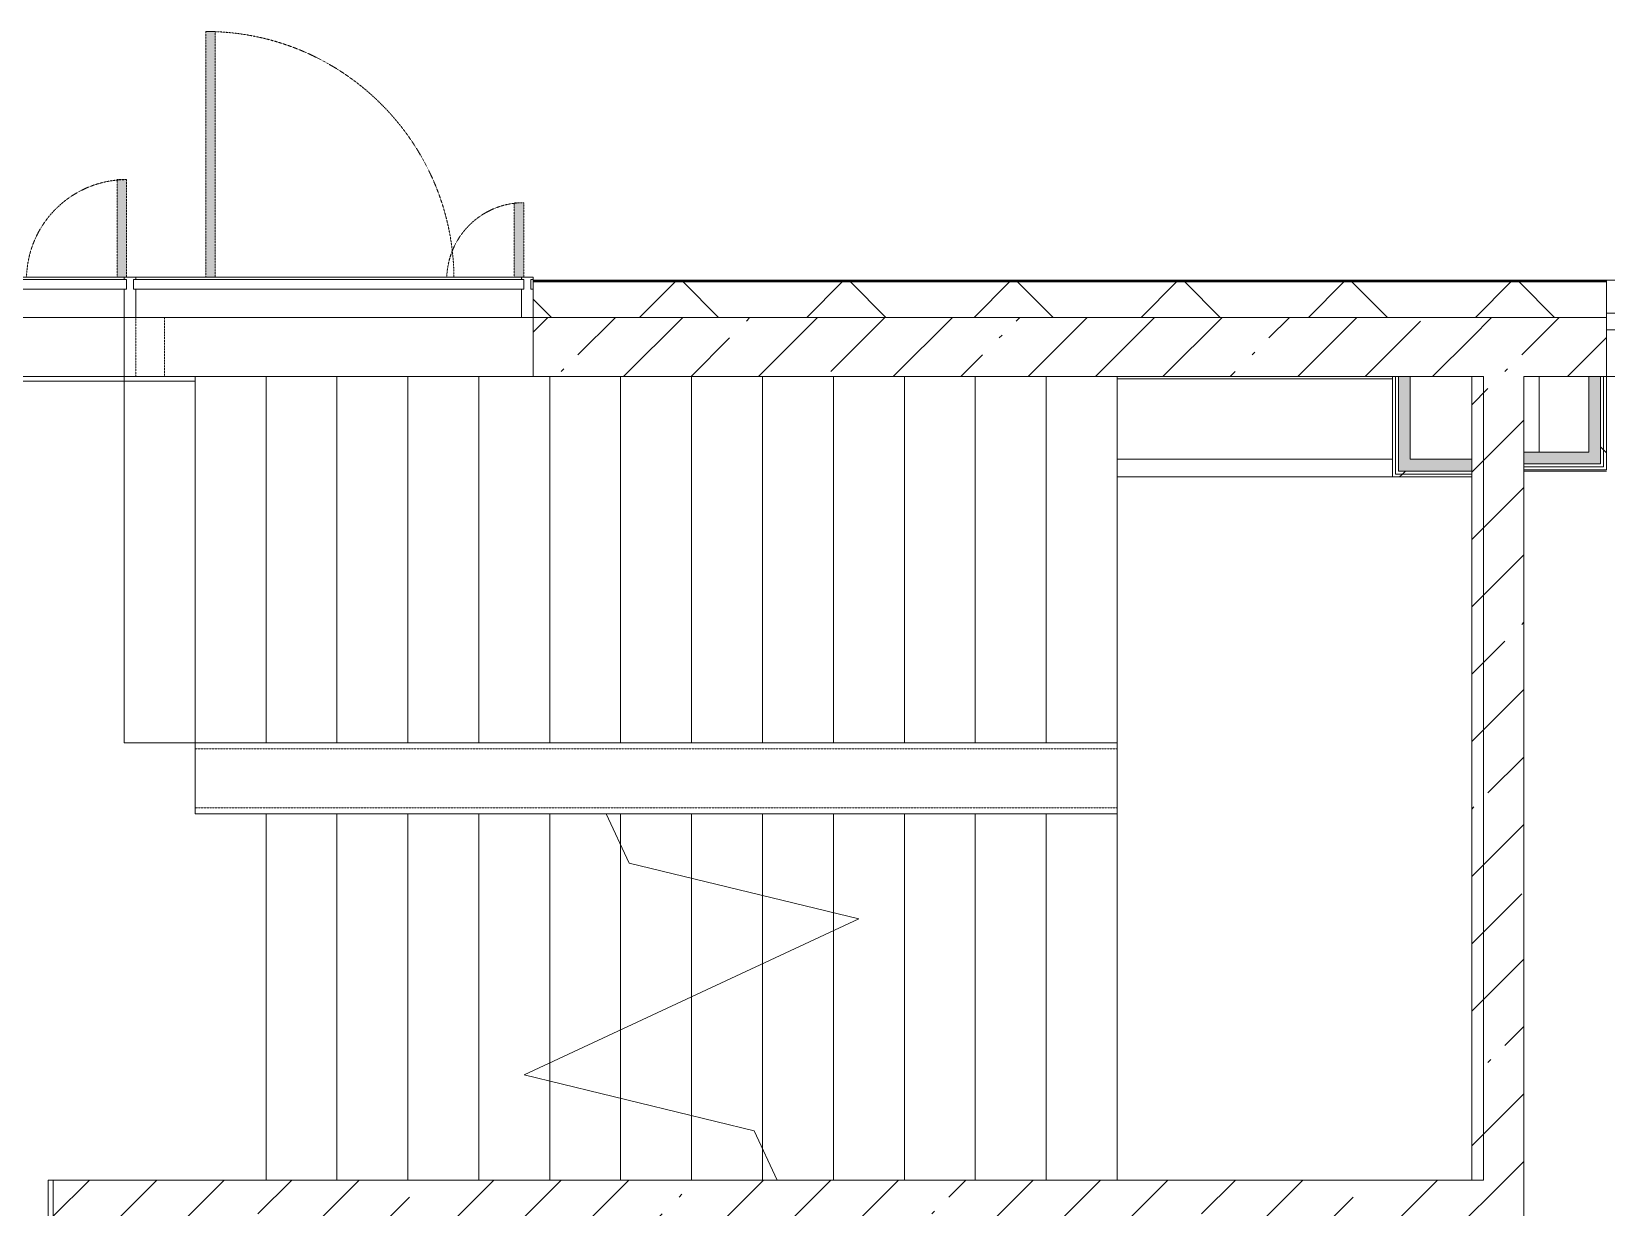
# Model space of a CAD drawing. Header units: millimetres. Extents: x 315 to 209858, y -8553 to 29000.
# Drawn here: x 169473 to 176135, y 17634 to 22610 of the extents above; entities that cross this region are included whole.
import ezdxf

# ---------------------------------------------------------------- set-up
doc = ezdxf.new("R2010")
doc.units = ezdxf.units.MM
doc.linetypes.add('200_ШТРИХ__ш1_п0_6_', pattern=[1.6, 1, -0.6])
for name, color, linetype, lineweight in [('A-DETL-MBND-1', 7, '200_ШТРИХ__ш1_п0_6_', 9), ('A-GLAZ-2', 7, 'Continuous', 5), ('A-GLAZ-CWMG-2', 7, 'Continuous', 5), ('A-WALL', 7, 'Continuous', 9), ('A-WALL-2', 7, 'Continuous', 5), ('I-WALL-5', 7, 'Continuous', 5), ('S-STRS-3', 7, 'Continuous', 5), ('S-STRS-MBND', 7, 'Continuous', 5)]:
    doc.layers.add(name, color=color, linetype=linetype, lineweight=lineweight)
for name, color, linetype, lineweight, true_color in [('A-FLOR-2', 7, 'Continuous', 5, 0xaaaaaa), ('I-WALL-3', 7, 'Continuous', 5, 0xe7e7e7), ('I-WALL-4', 7, 'Continuous', 9, 0xe7e7e7)]:
    doc.layers.add(name, color=color, linetype=linetype, lineweight=lineweight, true_color=true_color)
pattern_1 = [(45, (74985, 0), (-285.1231, 285.1231), []), (45, (75270.13, 0), (-285.1231, 285.1231), [504.031, -100.806, 16.764, -84.042])]
pattern_2 = [(45, (74985, 0), (-530.33, 530.33), []), (135, (74985, 0), (-530.33, -530.33), [])]

# ---------------------------------------------------------------- blocks, each defined once
blk = doc.blocks.new('120_Окно_СКБ_1Ст - 120_Окно_СКБ_1Ст 900х2500_h_ с форточкой-22877787-2_3_2_птичка')
at = {"layer": 'A-GLAZ-2'}
for p, q in [((-450, -127), (-450, -57)), ((-450, -57), (-380, -57)), ((450, -57), (-450, -57)), ((-380, -57), (-380, -127)), ((380, -127), (380, -57)), ((380, -57), (450, -57)), ((450, -57), (450, -127)), ((-380, -127), (-450, -127)), ((-450, -127), (-400, -127)), ((-380, -127), (-400, -127)), ((-400, -127), (-400, -137)), ((380, -87), (-380, -87)), ((-380, -87), (-380, -127)), ((-330, -137), (-330, -87)), ((-330, -107), (330, -107)), ((330, -117), (-330, -117)), ((330, -137), (330, -87)), ((380, -127), (380, -87)), ((450, -127), (380, -127)), ((400, -127), (380, -127)), ((400, -127), (450, -127)), ((400, -137), (400, -127)), ((-400, -137), (400, -137)), ((400, -137), (-400, -137))]:
    blk.add_line(p, q, dxfattribs=at)
blk = doc.blocks.new('DRS_ДПУ_распашная__2Ст_Прямоугольная1 - ВН-4_ Нр_ДО_1500х2200 глухая-26741401-2_3_2_птичка')
at = {"layer": 'A-DETL-MBND-1'}
h = blk.add_hatch(color=256, dxfattribs=at)
h.paths.add_polyline_path([(-760, 10), (-730, 10), (-730, 1050), (-770, 1050), (-770, 10)])
h.paths.add_polyline_path([(-760, 0), (-760, 10), (-770, 0)])
h = blk.add_hatch(color=256, dxfattribs=at)
h.paths.add_polyline_path([(760, 0), (770, 0), (760, 10)])
h.paths.add_polyline_path([(730, 10), (770, 10), (770, 423.1), (730, 423.1), (730, 40)])
for p, q in [((-770, 1050), (-770, 10)), ((-730, 1050), (-770, 1050)), ((-730, 10), (-730, 1050)), ((770, 423.1), (730, 423.1)), ((730, 423.1), (730, 10)), ((770, 10), (770, 423.1))]:
    blk.add_line(p, q, dxfattribs=at)
for centre, radius, start, end in [((-770, 0), 1050, 0.55196, 90), ((770, 0), 423.1, 90, 178.61029)]:
    blk.add_arc(centre, radius, start, end, dxfattribs=at)
blk = doc.blocks.new('Прямоугольный импост - Импост структурный с накладкой - 170мм-23713241-2_3_2_птичка')
at = {"layer": 'A-DETL-MBND-1'}
for p, q in [((-10, 0), (0, 0)), ((0, 0), (0, -10))]:
    blk.add_line(p, q, dxfattribs=at)
blk = doc.blocks.new('DRS_ДПУ_распашная__2Ст_Прямоугольная1 - ВН-4_ Нр_ДО_1500х2200 глухая-26857260-2_3_2_птичка')
at = {"layer": 'A-DETL-MBND-1'}
blk.add_hatch(color=256, dxfattribs=at).paths.add_polyline_path([(-662.5, 10), (-632.5, 10), (-632.5, 1050), (-672.5, 1050), (-672.5, 10)])
h = blk.add_hatch(color=256, dxfattribs=at)
h.paths.add_polyline_path([(662.5, 0), (672.5, 0), (662.5, 10)])
h.paths.add_polyline_path([(632.5, 10), (672.5, 10), (672.5, 325.6), (632.5, 325.6), (632.5, 40)])
for p, q in [((-672.5, 1050), (-672.5, 10)), ((-632.5, 1050), (-672.5, 1050)), ((-632.5, 10), (-632.5, 1050)), ((672.5, 325.6), (632.5, 325.6)), ((632.5, 325.6), (632.5, 10)), ((672.5, 10), (672.5, 325.6))]:
    blk.add_line(p, q, dxfattribs=at)
for centre, radius, start, end in [((-672.5, 0), 1050, 0.55196, 90), ((672.5, 0), 325.6, 90, 178.15712)]:
    blk.add_arc(centre, radius, start, end, dxfattribs=at)
blk = doc.blocks.new('PNS_Панель прямоугольная1 - Нр_Стекло - 40мм-22959730-2_3_2_птичка')
at = {"layer": 'A-GLAZ-2'}
for p, q in [((-770, 0), (770, 0)), ((770, 0), (-770, 0)), ((-760, -40), (760, -40))]:
    blk.add_line(p, q, dxfattribs=at)
blk = doc.blocks.new('PNS_Панель прямоугольная1 - Нр_Стекло - 40мм-23689183-2_3_2_птичка')
at = {"layer": 'A-GLAZ-2'}
for p, q in [((-825, 0), (825, 0)), ((825, 0), (-825, 0)), ((-815, -40), (815, -40))]:
    blk.add_line(p, q, dxfattribs=at)
blk = doc.blocks.new('Прямоугольный импост - Импост структурный с накладкой - 170мм-22874516-2_3_2_птичка')
at = {"layer": 'A-GLAZ-CWMG-2'}
for p, q in [((-50, 40), (-50, 160)), ((-50, 160), (0, 160)), ((0, 160), (0, 40)), ((-40, 40), (-50, 40)), ((-50, -10), (-50, 0)), ((-50, 0), (-40, 0)), ((-40, 0), (-40, 40)), ((-10, 40), (-10, 0)), ((0, 40), (-10, 40)), ((-10, 0), (0, 0)), ((0, 0), (0, -10)), ((0, -10), (-50, -10))]:
    blk.add_line(p, q, dxfattribs=at)
blk = doc.blocks.new('Прямоугольный импост - Импост структурный с накладкой - 170мм-22855553-2_3_2_птичка')
at = {"layer": 'A-GLAZ-CWMG-2'}
for p, q in [((93360, 21560), (93360, 21570)), ((93360, 21570), (94880, 21570)), ((94880, 21570), (94880, 21560)), ((93360, 21400), (94880, 21400))]:
    blk.add_line(p, q, dxfattribs=at)
blk = doc.blocks.new('Прямоугольный импост - Импост структурный с накладкой - 170мм-23689142-2_3_2_птичка')
at = {"layer": 'A-GLAZ-CWMG-2'}
for p, q in [((94930, 21560), (94930, 21570)), ((94930, 21570), (96560, 21570)), ((96560, 21570), (96560, 21560)), ((94930, 21400), (96560, 21400))]:
    blk.add_line(p, q, dxfattribs=at)
blk = doc.blocks.new('Прямоугольный импост - Импост структурный с накладкой - 170мм-22874498-2_3_2_птичка')
at = {"layer": 'A-GLAZ-CWMG-2'}
for p, q in [((-25, 40), (-25, 160)), ((-25, 160), (25, 160)), ((25, 160), (25, 40)), ((-15, 40), (-25, 40)), ((-25, -10), (-25, 0)), ((-25, 0), (-15, 0)), ((-15, 0), (-15, 40)), ((15, 40), (15, 0)), ((25, 40), (15, 40)), ((15, 0), (25, 0)), ((25, 0), (25, -10)), ((25, -10), (-25, -10))]:
    blk.add_line(p, q, dxfattribs=at)
blk = doc.blocks.new('Зашивка приборов отопления31 - Зашивка приборов отопления-33324104-2_3_2_птичка')
at = {"layer": 'A-WALL-2'}
for p, q in [((126595, 120), (125430, 120)), ((126595, 45), (126595, 120)), ((126595, 45), (125430, 45)), ((125430, 45), (126595, 45)), ((126595, -295), (126595, 45)), ((125430, -295), (126595, -295))]:
    blk.add_line(p, q, dxfattribs=at)

msp = doc.modelspace()

# ---------------------------------------------------------------- hatches: boundary and pattern name
at = {"layer": 'A-WALL-2'}
h = msp.add_hatch(dxfattribs=at)
h.set_pattern_fill('FP_105', color=256, style=0, pattern_type=2)
h.set_pattern_definition([(45, (74985, 0), (-353.5534, 353.5534), []), (135, (74985, 0), (-353.5534, -353.5534), [])])
h.paths.add_polyline_path([(200065, 21400), (200215, 21400), (200215, 21550), (195135.2, 21550), (195135.2, 21400), (199914.6, 21400)])
h.paths.add_polyline_path([(184935.5, 21400), (186235, 21400), (186235, 21550), (184935.5, 21550)])
h.paths.add_polyline_path([(184035.5, 21400), (184035.5, 21550), (182735.5, 21550), (182735.5, 21400), (183259.6, 21400)])
h.paths.add_polyline_path([(187135, 21400), (188285.5, 21400), (188285.5, 21550), (187135, 21550)])
h.paths.add_polyline_path([(194235.2, 21400), (194235.2, 21550), (192885.5, 21550), (192885.5, 21400), (193669, 21400)])
h.paths.add_polyline_path([(181177.7, 21400), (181835.5, 21400), (181835.5, 21550), (180535.2, 21550), (180535.2, 21400), (181035, 21400)])
h.paths.add_polyline_path([(191587.1, 21400), (191985.5, 21400), (191985.5, 21550), (190585.5, 21550), (190585.5, 21400), (191085.5, 21400)])
h.paths.add_polyline_path([(177035, 21400), (178235.2, 21400), (178235.2, 21550), (177035, 21550)])
h.paths.add_polyline_path([(168166, 21400), (168295, 21400), (168295, 21550), (168045, 21550), (168045, 21400)])
h.paths.add_polyline_path([(172850.2, 21400), (176135, 21400), (176135, 21550), (171595, 21550), (171595, 21400)])
at = {"layer": 'I-WALL-3'}
for points in [[(176110, 20780), (176110, 21150), (176060, 21150), (176060, 20780)], [(175785, 20780), (176060, 20780), (176060, 20830), (175785, 20830)]]:
    msp.add_hatch(color=256, dxfattribs=at).paths.add_polyline_path(points)
at = {"layer": 'I-WALL-4'}
for points in [[(175305, 20750), (175305, 21150), (175255, 21150), (175255, 20750)], [(175565, 20750), (175565, 20800), (175305, 20800), (175305, 20750)]]:
    msp.add_hatch(color=256, dxfattribs=at).paths.add_polyline_path(points)
at = {"layer": 'I-WALL-5'}
h = msp.add_hatch(dxfattribs=at)
h.set_pattern_fill('FP_113', color=256, style=0, pattern_type=2)
h.set_pattern_definition(pattern_1)
h.paths.add_polyline_path([(175565, 21150), (175565, 21400), (171595, 21400), (171595, 21150), (175305, 21150)])
h.paths.add_polyline_path([(168166, 21150), (168295, 21150), (168295, 21400), (168015, 21400), (168015, 21150)])
h = msp.add_hatch(dxfattribs=at)
h.set_pattern_fill('FP_113', color=256, style=0, pattern_type=2)
h.set_pattern_definition(pattern_1)
h.paths.add_polyline_path([(175785, 17750), (175785, 21400), (175565, 21400), (175565, 17750)])
h = msp.add_hatch(dxfattribs=at)
h.set_pattern_fill('FP_113', color=256, style=0, pattern_type=2)
h.set_pattern_definition(pattern_1)
h.paths.add_polyline_path([(193425.5, 21150), (194235.2, 21150), (194235.2, 21400), (192885.5, 21400), (192885.5, 21150), (193215.5, 21150)])
h.paths.add_polyline_path([(191085.5, 21150), (191985.5, 21150), (191985.5, 21400), (191085.5, 21400), (191085.5, 21239.3)])
h.paths.add_polyline_path([(196195, 21150), (196195, 21400), (195835, 21400), (195835, 21150)])
h.paths.add_polyline_path([(188285.5, 21150), (188285.5, 21400), (187135, 21400), (187135, 21150), (187423.3, 21150)])
h.paths.add_polyline_path([(176122.5, 21150), (176135, 21150), (176135, 21400), (175785, 21400), (175785, 21150), (176110, 21150)])
h.paths.add_polyline_path([(178235.2, 21150), (178235.2, 21400), (177035, 21400), (177035, 21150)])
h.paths.add_polyline_path([(183259.6, 21150), (184035.5, 21150), (184035.5, 21400), (182735.5, 21400), (182735.5, 21150), (183210, 21150)])
h.paths.add_polyline_path([(181035, 21150), (181835.5, 21150), (181835.5, 21400), (181035, 21400)])
h.paths.add_polyline_path([(185335, 21150), (185335, 21400), (184935.5, 21400), (184935.5, 21150)])
h.paths.add_polyline_path([(186235, 21150), (186235, 21400), (186035, 21400), (186035, 21150)])
h = msp.add_hatch(dxfattribs=at)
h.set_pattern_fill('FP_205', color=256, style=0, pattern_type=2)
h.set_pattern_definition(pattern_2)
h.paths.add_polyline_path([(176122.5, 20767.5), (176122.5, 21150), (176110, 21150), (176110, 20767.5)])
h = msp.add_hatch(dxfattribs=at)
h.set_pattern_fill('FP_205', color=256, style=0, pattern_type=2)
h.set_pattern_definition(pattern_2)
h.paths.add_polyline_path([(176135, 20755), (176135, 21150), (176122.5, 21150), (176122.5, 20755)])
h = msp.add_hatch(dxfattribs=at)
h.set_pattern_fill('FP_205', color=256, style=0, pattern_type=2)
h.set_pattern_definition(pattern_2)
h.paths.add_polyline_path([(175565, 20725), (175565, 20737.5), (175242.5, 20737.5), (175242.5, 20725), (175305, 20725)])
h = msp.add_hatch(dxfattribs=at)
h.set_pattern_fill('FP_205', color=256, style=0, pattern_type=2)
h.set_pattern_definition(pattern_2)
h.paths.add_polyline_path([(175255, 20737.5), (175565, 20737.5), (175565, 20750), (175255, 20750)])
h = msp.add_hatch(dxfattribs=at)
h.set_pattern_fill('FP_113', color=256, style=0, pattern_type=2)
h.set_pattern_definition(pattern_1)
h.paths.add_polyline_path([(175705, 17530), (175785, 17530), (175785, 17750), (169565, 17750), (169565, 17530), (174932.1, 17530)])

# ---------------------------------------------------------------- linework, layer by layer
at = {"layer": 'A-DETL-MBND-1'}
for p, q in [((169915, 21150), (169915, 21400)), ((170035, 21400), (170035, 21150)), ((170165, 19575), (174065, 19575)), ((174065, 19325), (170165, 19325))]:
    msp.add_line(p, q, dxfattribs=at)
at = {"layer": 'A-FLOR-2'}
for p, q in [((169865, 21150), (169865, 21400)), ((170165, 21130), (168035, 21130)), ((170165, 21150), (168295, 21150)), ((170165, 19300), (170165, 21150)), ((175850, 21150), (175850, 20830)), ((176135, 20750), (175785, 20750)), ((170465, 19300), (170165, 19300)), ((169544, 13620), (169544, 17750)), ((169544, 17750), (169565, 17750))]:
    msp.add_line(p, q, dxfattribs=at)
at = {"layer": 'A-WALL'}
for p, q in [((176135, 21553), (171595, 21553)), ((176135, 21550), (171595, 21550)), ((171595, 21400), (175565, 21400)), ((176135, 21400), (175785, 21400)), ((175305, 21150), (175230, 21150)), ((175242.5, 20737.5), (175242.5, 21150)), ((175255, 20750), (175255, 21150)), ((176135, 21150), (176060, 21150)), ((176110, 20780), (176110, 21150)), ((176122.5, 20767.5), (176122.5, 21150)), ((175565, 20725), (175565, 20800)), ((175785, 20830), (175785, 20755)), ((175565, 20737.5), (175242.5, 20737.5)), ((175565, 20750), (175255, 20750)), ((175785, 20780), (176110, 20780)), ((175785, 20767.5), (176122.5, 20767.5))]:
    msp.add_line(p, q, dxfattribs=at)
at = {"layer": 'A-WALL-2'}
for p, q in [((186235, 21558), (171595, 21558)), ((171595, 21558), (171595, 21400)), ((176135, 21400), (176135, 21558)), ((175565, 21400), (175785, 21400))]:
    msp.add_line(p, q, dxfattribs=at)
at = {"layer": 'I-WALL-5'}
for p, q in [((171595, 21400), (171595, 21150)), ((176135, 21150), (176135, 21400)), ((171595, 21150), (175230, 21150)), ((175230, 21150), (175230, 20725)), ((175305, 21150), (175565, 21150)), ((175305, 20800), (175305, 21150)), ((175565, 21150), (175565, 20800)), ((175785, 21150), (176060, 21150)), ((175785, 20830), (175785, 21150)), ((176060, 21150), (176060, 20830)), ((180535, 21150), (176135, 21150)), ((176135, 20755), (176135, 21150)), ((175565, 20800), (175305, 20800)), ((176060, 20830), (175785, 20830)), ((175230, 20725), (175565, 20725)), ((175565, 20725), (175565, 17750)), ((175785, 15235), (175785, 20755)), ((175785, 20755), (176135, 20755)), ((169565, 17750), (169565, 13620)), ((175565, 17750), (169565, 17750))]:
    msp.add_line(p, q, dxfattribs=at)
at = {"layer": 'S-STRS-3'}
for p, q in [((169865, 19600), (169865, 21150)), ((170465, 21150), (170165, 21150)), ((170765, 21150), (170465, 21150)), ((170465, 19600), (170465, 21150)), ((170465, 19600), (170465, 21150)), ((171065, 21150), (170765, 21150)), ((170765, 19600), (170765, 21150)), ((170765, 19600), (170765, 21150)), ((171365, 21150), (171065, 21150)), ((171065, 19600), (171065, 21150)), ((171065, 19600), (171065, 21150)), ((171595, 21150), (171365, 21150)), ((171365, 19600), (171365, 21150)), ((171365, 19600), (171365, 21150)), ((171665, 19600), (171665, 21150)), ((171665, 19600), (171665, 21150)), ((171965, 19600), (171965, 21150)), ((171965, 19600), (171965, 21150)), ((172265, 19600), (172265, 21150)), ((172265, 19600), (172265, 21150)), ((172565, 19600), (172565, 21150)), ((172565, 19600), (172565, 21150)), ((172865, 19600), (172865, 21150)), ((172865, 19600), (172865, 21150)), ((173165, 19600), (173165, 21150)), ((173165, 19600), (173165, 21150)), ((173465, 19600), (173465, 21150)), ((173465, 19600), (173465, 21150)), ((173765, 19600), (173765, 21150)), ((173765, 19600), (173765, 21150)), ((174065, 21140), (174065, 21150)), ((174065, 21140), (174065, 21150)), ((174065, 19600), (174065, 20725)), ((174065, 19600), (174065, 20725)), ((170465, 19600), (170165, 19600)), ((170765, 19600), (170465, 19600)), ((171065, 19600), (170765, 19600)), ((171365, 19600), (171065, 19600)), ((171665, 19600), (171365, 19600)), ((171965, 19600), (171665, 19600)), ((172265, 19600), (171965, 19600)), ((172565, 19600), (172265, 19600)), ((172865, 19600), (172565, 19600)), ((173165, 19600), (172865, 19600)), ((173465, 19600), (173165, 19600)), ((173765, 19600), (173465, 19600)), ((174065, 19600), (173765, 19600)), ((174065, 19600), (174065, 19300)), ((170465, 19300), (170465, 17750)), ((170465, 19300), (170765, 19300)), ((170465, 19300), (170465, 17750)), ((170765, 19300), (171065, 19300)), ((170765, 19300), (170765, 17750)), ((170765, 19300), (170765, 17750)), ((171065, 19300), (171365, 19300)), ((171065, 19300), (171065, 17750)), ((171065, 19300), (171065, 17750)), ((171365, 19300), (171665, 19300)), ((171365, 19300), (171365, 17750)), ((171365, 19300), (171365, 17750)), ((171665, 19300), (171903.6, 19300)), ((171665, 19300), (171665, 18245.2)), ((171665, 19300), (171665, 18245.2)), ((171903.6, 19300), (171965, 19300)), ((171965, 19300), (172265, 19300)), ((171965, 19300), (171965, 19168.4)), ((171965, 19300), (171965, 19168.4)), ((172265, 19300), (172565, 19300)), ((172265, 19300), (172265, 19027.2)), ((172265, 19300), (172265, 19027.2)), ((172565, 19300), (172865, 19300)), ((172565, 19300), (172565, 18954.3)), ((172565, 19300), (172565, 18954.3)), ((172865, 19300), (173165, 19300)), ((172865, 19300), (172865, 18881.4)), ((172865, 19300), (172865, 18881.4)), ((173165, 19300), (173465, 19300)), ((173165, 19300), (173165, 17750)), ((173165, 19300), (173165, 17750)), ((173465, 19300), (173765, 19300)), ((173465, 19300), (173465, 17750)), ((173465, 19300), (173465, 17750)), ((173765, 19300), (174065, 19300)), ((173765, 19300), (173765, 17750)), ((173765, 19300), (173765, 17750)), ((174065, 19300), (174065, 17750)), ((174065, 19300), (174065, 17750)), ((171965, 19168.4), (171965, 18385.1)), ((171965, 19168.4), (171965, 18385.1)), ((172265, 19027.2), (172265, 18525)), ((172265, 19027.2), (172265, 18525)), ((172565, 18954.3), (172565, 18664.9)), ((172565, 18954.3), (172565, 18664.9)), ((172865, 18881.4), (172865, 18804.8)), ((172865, 18881.4), (172865, 18804.8)), ((172865, 18804.8), (172865, 17750)), ((172865, 18804.8), (172865, 17750)), ((172565, 18661.6), (172565, 17881.6)), ((172565, 18661.6), (172565, 17881.6)), ((172265, 18525), (172265, 18022.8)), ((172265, 18525), (172265, 18022.8)), ((171965, 18385.1), (171965, 18095.7)), ((171965, 18385.1), (171965, 18095.7)), ((171665, 18245.2), (171665, 18168.6)), ((171665, 18245.2), (171665, 18168.6)), ((171665, 18168.6), (171665, 17750)), ((171665, 18168.6), (171665, 17750)), ((171965, 18095.7), (171965, 17750)), ((171965, 18095.7), (171965, 17750)), ((172265, 18022.8), (172265, 17750)), ((172265, 18022.8), (172265, 17750)), ((172565, 17881.6), (172565, 17750)), ((172565, 17881.6), (172565, 17750)), ((172565, 17750), (172626.4, 17750))]:
    msp.add_line(p, q, dxfattribs=at)
at = {"layer": 'S-STRS-MBND'}
for p, q in [((169865, 19600), (169865, 21150)), ((174065, 21150), (169865, 21150)), ((170165, 19600), (170165, 21150)), ((170165, 19600), (170165, 21150)), ((170465, 19600), (170465, 21150)), ((170465, 19600), (170465, 21150)), ((170765, 19600), (170765, 21150)), ((170765, 19600), (170765, 21150)), ((171065, 19600), (171065, 21150)), ((171065, 19600), (171065, 21150)), ((171365, 19600), (171365, 21150)), ((171365, 19600), (171365, 21150)), ((171665, 19600), (171665, 21150)), ((171665, 19600), (171665, 21150)), ((171965, 19600), (171965, 21150)), ((171965, 19600), (171965, 21150)), ((172265, 19600), (172265, 21150)), ((172265, 19600), (172265, 21150)), ((172565, 19600), (172565, 21150)), ((172565, 19600), (172565, 21150)), ((172865, 19600), (172865, 21150)), ((172865, 19600), (172865, 21150)), ((173165, 19600), (173165, 21150)), ((173165, 19600), (173165, 21150)), ((173465, 19600), (173465, 21150)), ((173465, 19600), (173465, 21150)), ((173765, 19600), (173765, 21150)), ((173765, 19600), (173765, 21150)), ((175615, 21150), (174065, 21150)), ((174065, 19600), (174065, 21150)), ((174065, 19600), (174065, 21150)), ((175615, 17750), (175615, 21150)), ((174065, 19600), (169865, 19600)), ((174065, 19600), (174065, 19300)), ((171903.6, 19300), (174065, 19300)), ((172000.9, 19091.4), (171903.6, 19300)), ((171965, 19300), (171965, 19168.4)), ((171965, 19300), (171965, 19168.4)), ((172265, 19300), (172265, 19027.2)), ((172265, 19300), (172265, 19027.2)), ((172565, 19300), (172565, 18954.3)), ((172565, 19300), (172565, 18954.3)), ((172865, 19300), (172865, 18881.4)), ((172865, 19300), (172865, 18881.4)), ((173165, 19300), (173165, 17750)), ((173165, 19300), (173165, 17750)), ((173465, 19300), (173465, 17750)), ((173465, 19300), (173465, 17750)), ((173765, 19300), (173765, 17750)), ((173765, 19300), (173765, 17750)), ((174065, 19300), (174065, 17750)), ((174065, 19300), (174065, 17750)), ((172973.1, 18855.2), (172000.9, 19091.4)), ((171557, 18194.8), (172973.1, 18855.2)), ((172865, 18804.8), (172865, 17750)), ((172865, 18804.8), (172865, 17750)), ((172565, 18664.9), (172565, 17881.6)), ((172565, 18664.9), (172565, 17881.6)), ((172265, 18525), (172265, 18022.8)), ((172265, 18525), (172265, 18022.8)), ((171965, 18385.1), (171965, 18095.7)), ((171965, 18385.1), (171965, 18095.7)), ((172529.1, 17958.6), (171557, 18194.8)), ((171665, 18245.2), (171665, 18168.6)), ((171665, 18245.2), (171665, 18168.6)), ((172626.4, 17750), (172529.1, 17958.6)), ((172626.4, 17750), (174065, 17750)), ((174065, 17750), (175615, 17750))]:
    msp.add_line(p, q, dxfattribs=at)

# ---------------------------------------------------------------- block references
at = {"layer": 'A-DETL-MBND-1'}
for name, p in [('DRS_ДПУ_распашная__2Ст_Прямоугольная1 - ВН-4_ Нр_ДО_1500х2200 глухая-26741401-2_3_2_птичка', (169105, 21560)), ('DRS_ДПУ_распашная__2Ст_Прямоугольная1 - ВН-4_ Нр_ДО_1500х2200 глухая-26857260-2_3_2_птичка', (170882.5, 21560))]:
    msp.add_blockref(name, p, dxfattribs=at)
at = {"layer": 'A-DETL-MBND-1', "extrusion": (0, 0, -1), "rotation": 180}
msp.add_blockref('Прямоугольный импост - Импост структурный с накладкой - 170мм-23713241-2_3_2_птичка', (-171595, 21560), dxfattribs=at)
at = {"layer": 'A-GLAZ-2'}
for name, p in [('PNS_Панель прямоугольная1 - Нр_Стекло - 40мм-22959730-2_3_2_птичка', (169105, 21560)), ('PNS_Панель прямоугольная1 - Нр_Стекло - 40мм-23689183-2_3_2_птичка', (170730, 21560)), ('120_Окно_СКБ_1Ст - 120_Окно_СКБ_1Ст 900х2500_h_ с форточкой-22877787-2_3_2_птичка', (176585, 21475))]:
    msp.add_blockref(name, p, dxfattribs=at)
at = {"layer": 'A-GLAZ-CWMG-2'}
for name in ['Прямоугольный импост - Импост структурный с накладкой - 170мм-22855553-2_3_2_птичка', 'Прямоугольный импост - Импост структурный с накладкой - 170мм-23689142-2_3_2_птичка']:
    msp.add_blockref(name, (74985, 0), dxfattribs=at)
at = {"layer": 'A-GLAZ-CWMG-2', "extrusion": (0, 0, -1), "rotation": 180}
for name, p in [('Прямоугольный импост - Импост структурный с накладкой - 170мм-22874498-2_3_2_птичка', (-169890, 21560)), ('Прямоугольный импост - Импост структурный с накладкой - 170мм-22874516-2_3_2_птичка', (-171595, 21560))]:
    msp.add_blockref(name, p, dxfattribs=at)
at = {"layer": 'A-WALL-2', "rotation": 180}
msp.add_blockref('Зашивка приборов отопления31 - Зашивка приборов отопления-33324104-2_3_2_птичка', (300660, 20845), dxfattribs=at)

doc.saveas('drawing.dxf')
